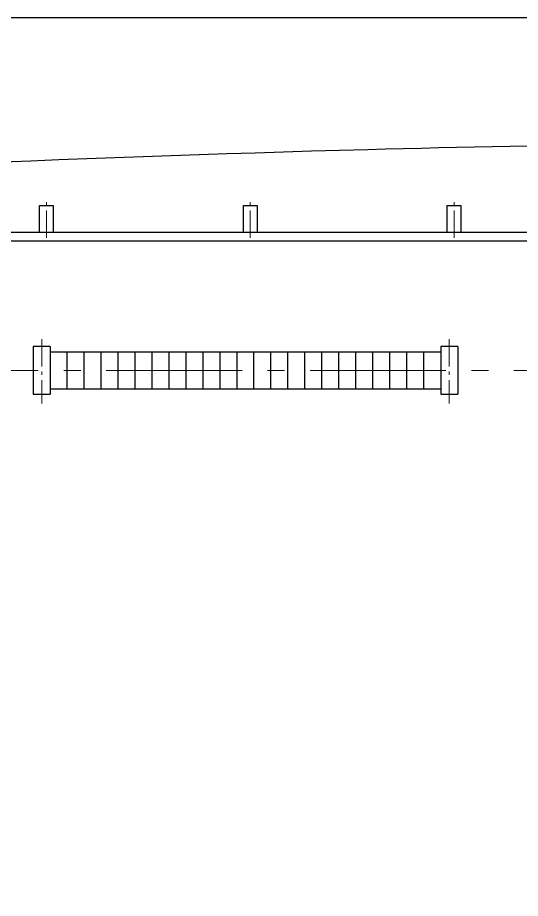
# Model space of a CAD drawing. Header units: millimetres. Extents: x -80926 to 207199, y -554506 to -32322.
# Drawn here: x -15014 to -212, y -73438 to -47531 of the extents above; entities that cross this region are included whole.
import ezdxf

# ---------------------------------------------------------------- set-up
doc = ezdxf.new("R2010")
doc.units = ezdxf.units.MM
doc.linetypes.add('GOST2.303 6', pattern=[12, 8, -1.5, 1, -1.5])
doc.layers.add('CENTER', color=10, linetype='GOST2.303 6', lineweight=15)

msp = doc.modelspace()

# ---------------------------------------------------------------- linework, layer by layer
for p, q in [((-48707.861, -47530.6207), (5892.139, -47530.6207)), ((-14364.6742, -53055.8211), (-13964.6742, -53055.8211)), ((-14364.6742, -53855.8211), (-14364.6742, -53055.8211)), ((-13964.6742, -53055.8211), (-13964.6742, -53855.8211)), ((-8364.6742, -53055.8211), (-7964.6742, -53055.8211)), ((-8364.6742, -53855.8211), (-8364.6742, -53055.8211)), ((-7964.6742, -53055.8211), (-7964.6742, -53855.8211)), ((-2364.6742, -53055.8211), (-1964.6742, -53055.8211)), ((-2364.6742, -53855.8211), (-2364.6742, -53055.8211)), ((-1964.6742, -53055.8211), (-1964.6742, -53855.8211)), ((45445.3258, -53855.8211), (-26764.6742, -53855.8211)), ((45695.3258, -54105.8211), (-26764.6742, -54105.8211)), ((-14054.6742, -57205.8211), (-14554.6742, -57205.8211)), ((-14554.6742, -57205.8211), (-14554.6742, -58605.8211)), ((-14054.6742, -57205.8211), (-14054.6742, -58605.8211)), ((-2054.6742, -57205.8211), (-2554.6742, -57205.8211)), ((-2554.6742, -57205.8211), (-2554.6742, -58605.8211)), ((-2054.6742, -57205.8211), (-2054.6742, -58605.8211)), ((-14054.6742, -57363.7736), (-2554.6742, -57363.7736)), ((-13554.6742, -58447.8687), (-13554.6742, -57363.7736)), ((-13054.6742, -58447.8687), (-13054.6742, -57363.7736)), ((-12554.6742, -58447.8687), (-12554.6742, -57363.7736)), ((-12054.6742, -58447.8687), (-12054.6742, -57363.7736)), ((-11554.6742, -58447.8687), (-11554.6742, -57363.7736)), ((-11054.6742, -58447.8687), (-11054.6742, -57363.7736)), ((-10554.6742, -58447.8687), (-10554.6742, -57363.7736)), ((-10054.6742, -58447.8687), (-10054.6742, -57363.7736)), ((-9554.6742, -58447.8687), (-9554.6742, -57363.7736)), ((-9054.6742, -58447.8687), (-9054.6742, -57363.7736)), ((-8554.6742, -58447.8687), (-8554.6742, -57363.7736)), ((-8054.6742, -58447.8687), (-8054.6742, -57363.7736)), ((-7554.6742, -58447.8687), (-7554.6742, -57363.7736)), ((-7054.6742, -58447.8687), (-7054.6742, -57363.7736)), ((-6554.6742, -58447.8687), (-6554.6742, -57363.7736)), ((-6054.6742, -58447.8687), (-6054.6742, -57363.7736)), ((-5554.6742, -58447.8687), (-5554.6742, -57363.7736)), ((-5054.6742, -58447.8687), (-5054.6742, -57363.7736)), ((-4554.6742, -58447.8687), (-4554.6742, -57363.7736)), ((-4054.6742, -58447.8687), (-4054.6742, -57363.7736)), ((-3554.6742, -58447.8687), (-3554.6742, -57363.7736)), ((-3054.6742, -58447.8687), (-3054.6742, -57363.7736)), ((-14054.6742, -58447.8687), (-2554.6742, -58447.8687)), ((-14554.6742, -58605.8211), (-14054.6742, -58605.8211)), ((-2554.6742, -58605.8211), (-2054.6742, -58605.8211))]:
    msp.add_line(p, q)
at = {"start_tangent": (0.3660213996, 0.930606434), "end_tangent": (0.9880728766, -0.1539869819)}
msp.add_spline([(-40349.0042, -54105.8211), (-40160.1407, -53171.9917), (-38643.4588, -52635.1814), (-34346.1942, -52277.308), (-31323.3633, -52214.1538), (-4705.3911, -51405.9359), (12085.132, -51105.7334), (23857.6923, -51105.7334), (38963.82, -51755.3971), (44354.1865, -51367.542), (46285.3258, -51367.542)], degree=3, dxfattribs=at)
msp.add_open_spline([(-40349.0042, -54105.8211), (-40496.419, -54512.3979), (-41551.1805, -61449.0224), (-41893.8159, -64167.0231), (-45228.693, -77813.4683), (-31311.7583, -83499.653), (-17033.9426, -79265.9789), (778.5663, -80893.4195), (16898.6738, -81358.8116), (32003.4583, -81112.4924), (53498.7453, -86465.0258), (50391.727, -71088.0585), (53284.0997, -63032.1434), (50877.3405, -56958.9371), (49816.7235, -51348.6327), (48185.4437, -51433.6807), (46499.7454, -51428.6351), (46285.3258, -51367.542)], degree=3, knots=[801.6625174448, 801.6625174448, 801.6625174448, 801.6625174448, 2111.8071712127, 11138.3698301209, 23394.6988272199, 31668.3245429155, 50102.1857783468, 67549.1935370648, 85138.7487895182, 97029.3574073722, 117856.6013994624, 126232.1472898463, 136100.3298398128, 142525.9250569345, 147083.6997114652, 148988.7913002833, 149566.3012723248, 149566.3012723248, 149566.3012723248, 149566.3012723248])
at = {"layer": 'CENTER', "ltscale": 100}
for p, q in [((-14164.6742, -54004.9011), (-14164.6742, -52923.9008)), ((-8164.6742, -54004.9011), (-8164.6742, -52923.9008)), ((-2164.6742, -54004.9011), (-2164.6742, -52923.9008)), ((-14304.6742, -56990.3382), (-14304.6742, -58880.8615)), ((-2304.6742, -56990.3382), (-2304.6742, -58880.8615))]:
    msp.add_line(p, q, dxfattribs=at)
at = {"layer": 'CENTER', "ltscale": 500}
msp.add_line((45594.4256, -57905.8211), (-38800.8425, -57905.8211), dxfattribs=at)

doc.saveas('drawing.dxf')
